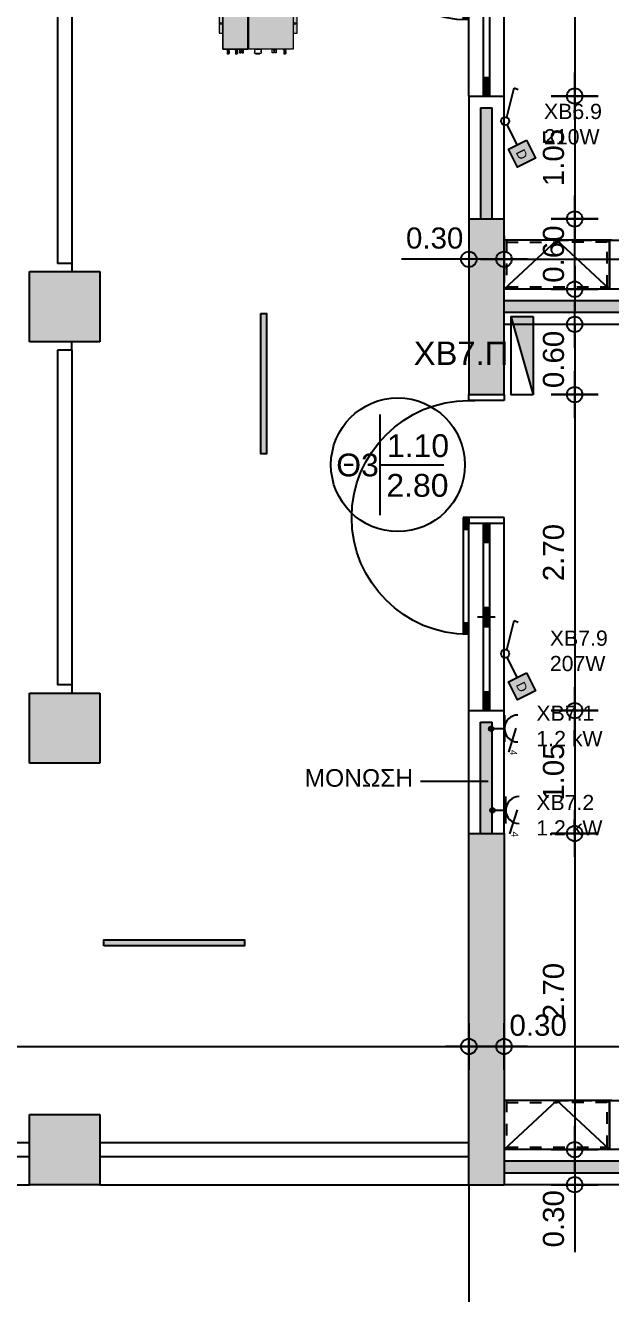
# Model space of a CAD drawing. Header units: metres. Extents: x -11 to 85, y -301 to 135.
# Drawn here: x 36.34 to 41.33, y -58.82 to -47.99 of the extents above; entities that cross this region are included whole.
import ezdxf

# ---------------------------------------------------------------- set-up
doc = ezdxf.new("R2010")
doc.units = ezdxf.units.M
doc.header["$LTSCALE"] = 0.036
doc.header["$PDMODE"] = 2
doc.linetypes.add('HIDDEN', pattern=[0.375, 0.25, -0.125])
for name, color, linetype in [('arxitek borofos', 252, 'Continuous'), ('DIMBLK', 252, 'Continuous'), ('electext', 20, 'Continuous'), ('hatch color', 252, 'Continuous'), ('HLEK-SYMBOL', 3, 'Continuous'), ('HLEK_FL001_SYMBOLS', 230, 'Continuous'), ('Parathira', 252, 'Continuous')]:
    doc.layers.add(name, color=color, linetype=linetype)
doc.layers.add('axel', color=170, linetype='Continuous', lineweight=0)
doc.styles.add('COMU-N', font='arial.ttf')
doc.styles.get("Standard").update_dxf_attribs({"font": 'arial.ttf'})
doc.styles.add('W4MS2', font='W4MS2.shx')
doc.dimstyles.new('CADWDOT', dxfattribs={"dimscale": 0.1, "dimtxt": 1.8, "dimasz": 0.08, "dimexe": 2, "dimexo": 0, "dimgap": 0.09, "dimtad": 0, "dimrnd": 0.001, "dimzin": 0, "dimdsep": 46, "dimtxsty": 'Standard', "dimblk1": 'ARTDIM', "dimblk2": 'ARTDIM', "dimsah": 1, "dimcen": 0.09, "dimdle": 0.05, "dimse1": 1, "dimse2": 1, "dimadec": 0, "dimazin": 0, "dimtfac": 1, "dimtmove": 0, "dimatfit": 3, "dimldrblk": 'ARTDIM', "dimfxl": 2, "dimtvp": 0.9999, "dimtolj": 1, "dimtzin": 0, "dimarcsym": 0})

# ---------------------------------------------------------------- blocks, each defined once
blk = doc.blocks.new('A$C049E38FE')
at = {"layer": 'Parathira'}
for p, q in [((0, 0), (0, -0.05)), ((0.3, -0.05), (0.3, 0)), ((0, -0.05), (0.3, -0.05)), ((0.3, -0.05), (0.25, -0.05)), ((0, -1.05), (0.3, -1.05)), ((0, -1.1), (0, -1.05)), ((0.3, -2.7), (0.3, -1.05)), ((0.3, -1.05), (0.35, -1.05)), ((0.3, -1.05), (0.3, -1.1)), ((0.33, -1.06), (0.3, -1.06)), ((0.31, -1.05), (0.31, -1.15)), ((0.32, -1.05), (0.32, -1.15)), ((0.33, -1.05), (0.33, -1.15)), ((0.34, -1.05), (0.34, -1.15)), ((0.35, -1.05), (0.35, -2.049)), ((0, -2.7), (0, -1.1)), ((0.3, -1.1), (0, -1.1)), ((0.3, -1.1), (0, -1.1)), ((0.3, -1.1), (0, -1.1)), ((0.125, -1.1), (0.125, -2.7)), ((0.175, -1.1), (0.125, -1.1)), ((0.135, -1.26), (0.135, -1.1)), ((0.145, -1.26), (0.145, -1.1)), ((0.155, -1.26), (0.155, -1.1)), ((0.165, -1.26), (0.165, -1.1)), ((0.175, -2.7), (0.175, -1.1)), ((0.35, -1.15), (0.3, -1.15)), ((0.175, -1.26), (0.125, -1.26)), ((0.175, -1.82), (0.125, -1.82)), ((0.135, -1.98), (0.135, -1.82)), ((0.145, -1.98), (0.145, -1.82)), ((0.155, -1.98), (0.155, -1.82)), ((0.165, -1.98), (0.165, -1.82)), ((0.225, -1.9), (0.075, -1.9)), ((0.35, -1.95), (0.3, -1.95)), ((0.31, -1.95), (0.31, -2.05)), ((0.32, -1.95), (0.32, -2.05)), ((0.33, -1.95), (0.33, -2.05)), ((0.34, -1.95), (0.34, -2.049)), ((0.175, -1.98), (0.125, -1.98)), ((0.175, -2.54), (0.125, -2.54)), ((0.135, -2.7), (0.135, -2.54)), ((0.145, -2.7), (0.145, -2.54)), ((0.155, -2.7), (0.155, -2.54)), ((0.165, -2.7), (0.165, -2.54))]:
    blk.add_line(p, q, dxfattribs=at)
blk.add_arc((0.3, -1.05), 1, 270, 90, dxfattribs=at)
blk = doc.blocks.new('ARTDIM')
at = {"layer": 'DIMBLK'}
for p, q in [((0, -24.9975), (0, 24.9975)), ((-24.9975, 0), (24.9975, 0))]:
    blk.add_line(p, q, dxfattribs=at)
blk.add_circle((0, 0), 8.25, dxfattribs=at)
blk = doc.blocks.new('*D888')
at = {"layer": 'arxitek borofos', "color": 0, "lineweight": -2}
blk.add_line((22.432, -56.712), (40.116, -56.712), dxfattribs=at)
at = {"layer": 'Defpoints', "color": 0, "transparency": 16777216}
for p in [(22.424, -56.712), (40.124, -56.712), (40.124, -56.712)]:
    blk.add_point(p, dxfattribs=at)
at = {"layer": 'arxitek borofos', "color": 0, "lineweight": -2, "xscale": 0.008, "yscale": 0.008, "zscale": 0.008, "rotation": 180}
blk.add_blockref('ARTDIM', (22.424, -56.712), dxfattribs=at)
at = {"layer": 'arxitek borofos', "color": 0, "lineweight": -2, "xscale": 0.008, "yscale": 0.008, "zscale": 0.008}
blk.add_blockref('ARTDIM', (40.124, -56.712), dxfattribs=at)
at = {"layer": 'arxitek borofos', "color": 0, "insert": (31.274, -56.532), "char_height": 0.18, "attachment_point": 5}
blk.add_mtext('\\A1;17.70', dxfattribs=at)
blk = doc.blocks.new('*D889')
at = {"layer": 'arxitek borofos', "color": 0, "lineweight": -2}
for p, q in [((40.132, -56.712), (40.416, -56.712)), ((40.424, -56.712), (40.998, -56.712))]:
    blk.add_line(p, q, dxfattribs=at)
at = {"layer": 'Defpoints', "color": 0, "transparency": 16777216}
for p in [(40.124, -54.893), (40.424, -54.893), (40.424, -56.712)]:
    blk.add_point(p, dxfattribs=at)
at = {"layer": 'arxitek borofos', "color": 0, "lineweight": -2, "xscale": 0.008, "yscale": 0.008, "zscale": 0.008, "rotation": 180}
blk.add_blockref('ARTDIM', (40.124, -56.712), dxfattribs=at)
at = {"layer": 'arxitek borofos', "color": 0, "lineweight": -2, "xscale": 0.008, "yscale": 0.008, "zscale": 0.008}
blk.add_blockref('ARTDIM', (40.424, -56.712), dxfattribs=at)
at = {"layer": 'arxitek borofos', "color": 0, "insert": (40.715, -56.532), "char_height": 0.18, "attachment_point": 5}
blk.add_mtext('\\A1;0.30', dxfattribs=at)
blk = doc.blocks.new('*D890')
at = {"layer": 'arxitek borofos', "color": 0, "lineweight": -2}
blk.add_line((40.432, -56.712), (47.466, -56.712), dxfattribs=at)
at = {"layer": 'Defpoints', "color": 0, "transparency": 16777216}
for p in [(47.474, -56.712), (40.424, -57.593), (47.474, -57.593)]:
    blk.add_point(p, dxfattribs=at)
at = {"layer": 'arxitek borofos', "color": 0, "lineweight": -2, "xscale": 0.008, "yscale": 0.008, "zscale": 0.008, "rotation": 180}
blk.add_blockref('ARTDIM', (40.424, -56.712), dxfattribs=at)
at = {"layer": 'arxitek borofos', "color": 0, "lineweight": -2, "xscale": 0.008, "yscale": 0.008, "zscale": 0.008}
blk.add_blockref('ARTDIM', (47.474, -56.712), dxfattribs=at)
at = {"layer": 'arxitek borofos', "color": 0, "insert": (43.949, -56.532), "char_height": 0.18, "attachment_point": 5}
blk.add_mtext('\\A1;7.05', dxfattribs=at)
blk = doc.blocks.new('*D912')
at = {"layer": 'arxitek borofos', "color": 0, "lineweight": -2}
for p, q in [((40.124, -49.987), (39.549, -49.987)), ((40.416, -49.987), (40.132, -49.987))]:
    blk.add_line(p, q, dxfattribs=at)
at = {"layer": 'Defpoints', "color": 0, "transparency": 16777216}
for p in [(40.124, -49.643), (40.424, -49.643), (40.124, -49.987)]:
    blk.add_point(p, dxfattribs=at)
at = {"layer": 'arxitek borofos', "color": 0, "lineweight": -2, "xscale": 0.008, "yscale": 0.008, "zscale": 0.008, "rotation": 180}
blk.add_blockref('ARTDIM', (40.124, -49.987), dxfattribs=at)
at = {"layer": 'arxitek borofos', "color": 0, "lineweight": -2, "xscale": 0.008, "yscale": 0.008, "zscale": 0.008}
blk.add_blockref('ARTDIM', (40.424, -49.987), dxfattribs=at)
at = {"layer": 'arxitek borofos', "color": 0, "insert": (39.832, -49.807), "char_height": 0.18, "attachment_point": 5}
blk.add_mtext('\\A1;0.30', dxfattribs=at)
blk = doc.blocks.new('*D913')
at = {"layer": 'arxitek borofos', "color": 0, "lineweight": -2}
blk.add_line((40.432, -49.987), (47.466, -49.987), dxfattribs=at)
at = {"layer": 'Defpoints', "color": 0, "transparency": 16777216}
for p in [(40.424, -49.643), (47.474, -49.643), (47.474, -49.987)]:
    blk.add_point(p, dxfattribs=at)
at = {"layer": 'arxitek borofos', "color": 0, "lineweight": -2, "xscale": 0.008, "yscale": 0.008, "zscale": 0.008, "rotation": 180}
blk.add_blockref('ARTDIM', (40.424, -49.987), dxfattribs=at)
at = {"layer": 'arxitek borofos', "color": 0, "lineweight": -2, "xscale": 0.008, "yscale": 0.008, "zscale": 0.008}
blk.add_blockref('ARTDIM', (47.474, -49.987), dxfattribs=at)
at = {"layer": 'arxitek borofos', "color": 0, "insert": (43.949, -49.807), "char_height": 0.18, "attachment_point": 5}
blk.add_mtext('\\A1;7.05', dxfattribs=at)
blk = doc.blocks.new('*D946')
at = {"layer": 'arxitek borofos', "color": 0, "lineweight": -2}
blk.add_line((41.027, -45.901), (41.027, -48.585), dxfattribs=at)
at = {"layer": 'Defpoints', "color": 0, "transparency": 16777216}
for p in [(39.331, -45.893), (39.331, -48.593), (41.027, -48.593)]:
    blk.add_point(p, dxfattribs=at)
at = {"layer": 'arxitek borofos', "color": 0, "lineweight": -2, "xscale": 0.008, "yscale": 0.008, "zscale": 0.008}
for p, rotation in [((41.027, -45.893), 90), ((41.027, -48.593), 270)]:
    blk.add_blockref('ARTDIM', p, dxfattribs=dict(at, rotation=rotation))
at = {"layer": 'arxitek borofos', "color": 0, "insert": (40.847, -47.243), "char_height": 0.18, "attachment_point": 5, "rotation": 90}
blk.add_mtext('\\A1;2.70', dxfattribs=at)
blk = doc.blocks.new('*D947')
at = {"layer": 'arxitek borofos', "color": 0, "lineweight": -2}
blk.add_line((41.027, -48.601), (41.027, -49.635), dxfattribs=at)
at = {"layer": 'Defpoints', "color": 0, "transparency": 16777216}
for p in [(39.331, -48.593), (39.331, -49.643), (41.027, -49.643)]:
    blk.add_point(p, dxfattribs=at)
at = {"layer": 'arxitek borofos', "color": 0, "lineweight": -2, "xscale": 0.008, "yscale": 0.008, "zscale": 0.008}
for p, rotation in [((41.027, -48.593), 90), ((41.027, -49.643), 270)]:
    blk.add_blockref('ARTDIM', p, dxfattribs=dict(at, rotation=rotation))
at = {"layer": 'arxitek borofos', "color": 0, "insert": (40.847, -49.118), "char_height": 0.18, "attachment_point": 5, "rotation": 90}
blk.add_mtext('\\A1;1.05', dxfattribs=at)
blk = doc.blocks.new('*D948')
at = {"layer": 'arxitek borofos', "color": 0, "lineweight": -2}
blk.add_line((41.027, -51.151), (41.027, -53.835), dxfattribs=at)
at = {"layer": 'Defpoints', "color": 0, "transparency": 16777216}
for p in [(39.331, -51.143), (39.331, -53.843), (41.027, -53.843)]:
    blk.add_point(p, dxfattribs=at)
at = {"layer": 'arxitek borofos', "color": 0, "lineweight": -2, "xscale": 0.008, "yscale": 0.008, "zscale": 0.008}
for p, rotation in [((41.027, -51.143), 90), ((41.027, -53.843), 270)]:
    blk.add_blockref('ARTDIM', p, dxfattribs=dict(at, rotation=rotation))
at = {"layer": 'arxitek borofos', "color": 0, "insert": (40.847, -52.493), "char_height": 0.18, "attachment_point": 5, "rotation": 90}
blk.add_mtext('\\A1;2.70', dxfattribs=at)
blk = doc.blocks.new('*D949')
at = {"layer": 'arxitek borofos', "color": 0, "lineweight": -2}
blk.add_line((41.027, -53.851), (41.027, -54.885), dxfattribs=at)
at = {"layer": 'Defpoints', "color": 0, "transparency": 16777216}
for p in [(39.331, -53.843), (39.331, -54.893), (41.027, -54.893)]:
    blk.add_point(p, dxfattribs=at)
at = {"layer": 'arxitek borofos', "color": 0, "lineweight": -2, "xscale": 0.008, "yscale": 0.008, "zscale": 0.008}
for p, rotation in [((41.027, -53.843), 90), ((41.027, -54.893), 270)]:
    blk.add_blockref('ARTDIM', p, dxfattribs=dict(at, rotation=rotation))
at = {"layer": 'arxitek borofos', "color": 0, "insert": (40.847, -54.368), "char_height": 0.18, "attachment_point": 5, "rotation": 90}
blk.add_mtext('\\A1;1.05', dxfattribs=at)
blk = doc.blocks.new('*D950')
at = {"layer": 'arxitek borofos', "color": 0, "lineweight": -2}
blk.add_line((41.027, -54.901), (41.027, -57.585), dxfattribs=at)
at = {"layer": 'Defpoints', "color": 0, "transparency": 16777216}
for p in [(39.331, -54.893), (39.331, -57.593), (41.027, -57.593)]:
    blk.add_point(p, dxfattribs=at)
at = {"layer": 'arxitek borofos', "color": 0, "lineweight": -2, "xscale": 0.008, "yscale": 0.008, "zscale": 0.008}
for p, rotation in [((41.027, -54.893), 90), ((41.027, -57.593), 270)]:
    blk.add_blockref('ARTDIM', p, dxfattribs=dict(at, rotation=rotation))
at = {"layer": 'arxitek borofos', "color": 0, "insert": (40.847, -56.243), "char_height": 0.18, "attachment_point": 5, "rotation": 90}
blk.add_mtext('\\A1;2.70', dxfattribs=at)
blk = doc.blocks.new('*D951')
at = {"layer": 'arxitek borofos', "color": 0, "lineweight": -2}
for p, q in [((41.027, -57.601), (41.027, -57.885)), ((41.027, -57.893), (41.027, -58.468))]:
    blk.add_line(p, q, dxfattribs=at)
at = {"layer": 'Defpoints', "color": 0, "transparency": 16777216}
for p in [(39.331, -57.593), (39.331, -57.893), (41.027, -57.893)]:
    blk.add_point(p, dxfattribs=at)
at = {"layer": 'arxitek borofos', "color": 0, "lineweight": -2, "xscale": 0.008, "yscale": 0.008, "zscale": 0.008}
for p, rotation in [((41.027, -57.593), 90), ((41.027, -57.893), 270)]:
    blk.add_blockref('ARTDIM', p, dxfattribs=dict(at, rotation=rotation))
at = {"layer": 'arxitek borofos', "color": 0, "insert": (40.847, -58.184), "char_height": 0.18, "attachment_point": 5, "rotation": 90}
blk.add_mtext('\\A1;0.30', dxfattribs=at)
blk = doc.blocks.new('*D963')
at = {"layer": 'arxitek borofos', "color": 0, "lineweight": -2}
blk.add_line((40.132, -61.249), (47.766, -61.249), dxfattribs=at)
at = {"layer": 'Defpoints', "color": 0, "transparency": 16777216}
for p in [(40.124, -57.893), (47.774, -57.893), (47.774, -61.249)]:
    blk.add_point(p, dxfattribs=at)
at = {"layer": 'arxitek borofos', "color": 0, "lineweight": -2, "xscale": 0.008, "yscale": 0.008, "zscale": 0.008, "rotation": 180}
blk.add_blockref('ARTDIM', (40.124, -61.249), dxfattribs=at)
at = {"layer": 'arxitek borofos', "color": 0, "lineweight": -2, "xscale": 0.008, "yscale": 0.008, "zscale": 0.008}
blk.add_blockref('ARTDIM', (47.774, -61.249), dxfattribs=at)
at = {"layer": 'arxitek borofos', "color": 0, "insert": (43.949, -61.069), "char_height": 0.18, "attachment_point": 5}
blk.add_mtext('\\A1;7.65', dxfattribs=at)
blk = doc.blocks.new('*D966')
at = {"layer": 'arxitek borofos', "color": 0, "lineweight": -2}
blk.add_line((41.027, -50.235), (41.027, -49.651), dxfattribs=at)
at = {"layer": 'Defpoints', "color": 0, "transparency": 16777216}
for p in [(40.424, -49.643), (41.027, -49.643), (40.424, -50.243)]:
    blk.add_point(p, dxfattribs=at)
at = {"layer": 'arxitek borofos', "color": 0, "lineweight": -2, "xscale": 0.008, "yscale": 0.008, "zscale": 0.008}
for p, rotation in [((41.027, -49.643), 90), ((41.027, -50.243), 270)]:
    blk.add_blockref('ARTDIM', p, dxfattribs=dict(at, rotation=rotation))
at = {"layer": 'arxitek borofos', "color": 0, "insert": (40.847, -49.943), "char_height": 0.18, "attachment_point": 5, "rotation": 90}
blk.add_mtext('\\A1;0.60', dxfattribs=at)
blk = doc.blocks.new('*D967')
at = {"layer": 'arxitek borofos', "color": 0, "lineweight": -2}
blk.add_line((41.027, -50.551), (41.027, -51.135), dxfattribs=at)
at = {"layer": 'Defpoints', "color": 0, "transparency": 16777216}
for p in [(40.424, -50.543), (40.424, -51.143), (41.027, -51.143)]:
    blk.add_point(p, dxfattribs=at)
at = {"layer": 'arxitek borofos', "color": 0, "lineweight": -2, "xscale": 0.008, "yscale": 0.008, "zscale": 0.008}
for p, rotation in [((41.027, -50.543), 90), ((41.027, -51.143), 270)]:
    blk.add_blockref('ARTDIM', p, dxfattribs=dict(at, rotation=rotation))
at = {"layer": 'arxitek borofos', "color": 0, "insert": (40.847, -50.843), "char_height": 0.18, "attachment_point": 5, "rotation": 90}
blk.add_mtext('\\A1;0.60', dxfattribs=at)
blk = doc.blocks.new('gJ6_a28')
at = {"layer": 'HLEK-SYMBOL', "color": 0, "linetype": 'Continuous'}
for p, q in [((-0.67, 0), (-0.67, 0.19)), ((-0.67, 0.19), (0, 0.19)), ((-0.67, 0), (0, 0.19)), ((0, 0.19), (0, 0)), ((-0.67, 0), (0, 0))]:
    blk.add_line(p, q, dxfattribs=at)
at = {"layer": 'HLEK-SYMBOL', "color": 0}
blk.add_solid([(-0.67, 0.19), (0, 0.19), (-0.67, 0)], dxfattribs=at)
at = {"layer": 'HLEK-SYMBOL', "color": 0, "style": 'W4MS2', "flags": 8}
blk.add_attdef('NODE_NUMBER', (0.018, 0.091), '', height=0.1, dxfattribs=at)
blk.add_attdef('NODE_NUMBER', (0.018, 0.091), '', height=0.1, dxfattribs=at)
blk = doc.blocks.new('gJ6_a14')
at = {"linetype": 'Continuous'}
for p, q in [((-0.1176, 0.1119), (0.113, 0.1119)), ((0, 0.1119), (0, 0))]:
    blk.add_line(p, q, dxfattribs=at)
blk.add_arc((-0.0023, 0.2279), 0.1153, 180, 358.95657, dxfattribs=at)
blk = doc.blocks.new('*X1779')
at = {"color": 0}
for p, q in [((15.598, 2.587), (15.737, 2.727)), ((15.598, 2.622), (15.702, 2.727)), ((15.601, 2.607), (15.609, 2.616)), ((15.604, 2.646), (15.605, 2.647)), ((15.605, 2.559), (15.765, 2.719)), ((15.605, 2.577), (15.614, 2.585)), ((15.609, 2.652), (15.618, 2.66)), ((15.611, 2.547), (15.618, 2.554)), ((15.614, 2.621), (15.623, 2.63)), ((15.617, 2.536), (15.789, 2.707)), ((15.618, 2.59), (15.627, 2.599)), ((15.623, 2.665), (15.631, 2.674)), ((15.623, 2.559), (15.631, 2.568)), ((15.627, 2.634), (15.636, 2.643)), ((15.627, 2.528), (15.636, 2.537)), ((15.631, 2.603), (15.64, 2.612)), ((15.633, 2.516), (15.808, 2.691)), ((15.636, 2.678), (15.645, 2.687)), ((15.636, 2.572), (15.645, 2.581)), ((15.64, 2.647), (15.649, 2.656)), ((15.64, 2.541), (15.649, 2.55)), ((15.645, 2.616), (15.654, 2.625)), ((15.645, 2.51), (15.654, 2.519)), ((15.649, 2.691), (15.658, 2.7)), ((15.649, 2.585), (15.658, 2.594)), ((15.653, 2.501), (15.824, 2.672)), ((15.654, 2.66), (15.662, 2.669)), ((15.654, 2.554), (15.662, 2.563)), ((15.658, 2.63), (15.667, 2.638)), ((15.658, 2.523), (15.667, 2.532)), ((15.662, 2.705), (15.671, 2.714)), ((15.662, 2.599), (15.671, 2.607)), ((15.664, 2.494), (15.671, 2.501)), ((15.667, 2.674), (15.676, 2.683)), ((15.667, 2.568), (15.676, 2.577)), ((15.671, 2.643), (15.68, 2.652)), ((15.671, 2.537), (15.68, 2.546)), ((15.676, 2.718), (15.678, 2.721)), ((15.676, 2.489), (15.836, 2.648)), ((15.676, 2.612), (15.685, 2.621)), ((15.676, 2.506), (15.685, 2.515)), ((15.68, 2.687), (15.689, 2.696)), ((15.68, 2.581), (15.689, 2.59)), ((15.685, 2.656), (15.693, 2.665)), ((15.685, 2.55), (15.693, 2.559)), ((15.689, 2.625), (15.698, 2.634)), ((15.689, 2.519), (15.698, 2.528)), ((15.693, 2.7), (15.702, 2.709)), ((15.693, 2.594), (15.702, 2.603)), ((15.693, 2.488), (15.702, 2.497)), ((15.698, 2.669), (15.707, 2.678)), ((15.698, 2.563), (15.707, 2.572)), ((15.702, 2.638), (15.711, 2.647)), ((15.702, 2.532), (15.711, 2.541)), ((15.705, 2.482), (15.843, 2.62)), ((15.707, 2.714), (15.715, 2.722)), ((15.707, 2.607), (15.715, 2.616)), ((15.707, 2.501), (15.715, 2.51)), ((15.711, 2.683), (15.72, 2.691)), ((15.711, 2.577), (15.72, 2.585)), ((15.715, 2.652), (15.724, 2.66)), ((15.715, 2.546), (15.724, 2.554)), ((15.72, 2.727), (15.721, 2.728)), ((15.72, 2.621), (15.729, 2.63)), ((15.72, 2.515), (15.729, 2.523)), ((15.724, 2.696), (15.733, 2.705)), ((15.724, 2.59), (15.733, 2.599)), ((15.724, 2.484), (15.733, 2.493)), ((15.729, 2.665), (15.738, 2.674)), ((15.729, 2.559), (15.738, 2.568)), ((15.733, 2.634), (15.742, 2.643)), ((15.733, 2.528), (15.742, 2.537)), ((15.738, 2.709), (15.746, 2.718)), ((15.738, 2.603), (15.746, 2.612)), ((15.738, 2.497), (15.746, 2.506)), ((15.741, 2.482), (15.842, 2.584)), ((15.742, 2.678), (15.751, 2.687)), ((15.742, 2.572), (15.751, 2.581)), ((15.746, 2.647), (15.755, 2.656)), ((15.746, 2.541), (15.755, 2.55)), ((15.751, 2.722), (15.752, 2.724)), ((15.751, 2.616), (15.76, 2.625)), ((15.751, 2.51), (15.76, 2.519)), ((15.755, 2.691), (15.764, 2.7)), ((15.755, 2.585), (15.764, 2.594)), ((15.76, 2.66), (15.768, 2.669)), ((15.76, 2.554), (15.768, 2.563)), ((15.764, 2.63), (15.773, 2.638)), ((15.764, 2.523), (15.773, 2.532)), ((15.768, 2.705), (15.777, 2.714)), ((15.768, 2.599), (15.777, 2.607)), ((15.768, 2.493), (15.777, 2.501)), ((15.773, 2.674), (15.782, 2.683)), ((15.773, 2.568), (15.782, 2.577)), ((15.777, 2.643), (15.786, 2.652)), ((15.777, 2.537), (15.786, 2.546)), ((15.782, 2.612), (15.791, 2.621)), ((15.782, 2.506), (15.791, 2.515)), ((15.786, 2.687), (15.795, 2.696)), ((15.786, 2.581), (15.795, 2.59)), ((15.791, 2.656), (15.799, 2.665)), ((15.791, 2.55), (15.799, 2.559)), ((15.795, 2.625), (15.804, 2.634)), ((15.795, 2.519), (15.804, 2.528)), ((15.799, 2.594), (15.808, 2.603)), ((15.804, 2.669), (15.813, 2.678)), ((15.804, 2.563), (15.813, 2.572)), ((15.808, 2.638), (15.817, 2.647)), ((15.808, 2.532), (15.817, 2.541)), ((15.813, 2.607), (15.822, 2.616)), ((15.817, 2.577), (15.826, 2.585)), ((15.822, 2.652), (15.83, 2.66)), ((15.822, 2.546), (15.83, 2.554)), ((15.826, 2.621), (15.835, 2.63)), ((15.83, 2.59), (15.839, 2.599)), ((15.835, 2.559), (15.835, 2.56)), ((15.839, 2.634), (15.84, 2.635)), ((15.844, 2.603), (15.844, 2.603))]:
    blk.add_line(p, q, dxfattribs=at)
blk = doc.blocks.new('GJ6_A78')
at = {"layer": 'HLEK-SYMBOL', "color": 0, "linetype": 'Continuous'}
blk.add_circle((0, 0), 0.0989, dxfattribs=at)
at = {"layer": 'HLEK-SYMBOL', "color": 0, "xscale": 0.8, "yscale": 0.8, "zscale": 0.8}
blk.add_blockref('*X1779', (-12.576, -2.084), dxfattribs=at)
blk = doc.blocks.new('priza')
at = {"layer": 'HLEK_FL001_SYMBOLS', "rotation": 180}
blk.add_blockref('gJ6_a14', (87.4, -100.495), dxfattribs=at)
at = {"layer": 'HLEK_FL001_SYMBOLS', "xscale": 0.1951472641207488, "yscale": 0.1951472641207488, "zscale": 0.1951472641207488}
blk.add_blockref('GJ6_A78', (87.4, -100.495), dxfattribs=at)
blk = doc.blocks.new('priza tetrapli')
at = {"layer": 'HLEK_FL001_SYMBOLS', "ltscale": 5}
blk.add_line((444.126, -18.901), (444.331, -18.966), dxfattribs=at)
at = {"layer": 'HLEK_FL001_SYMBOLS', "rotation": 180}
blk.add_blockref('priza', (531.53, -119.607), dxfattribs=at)
at = {"layer": 'HLEK_FL001_SYMBOLS', "ltscale": 5}
blk.add_text('4', height=0.06, dxfattribs=at).set_placement((444.31, -18.952))
blk = doc.blocks.new('gJ6_a1')
at = {"linetype": 'Continuous'}
for p, q in [((-0.219, 0.23), (-0.191, 0.254)), ((-0.024, 0.061), (-0.219, 0.23))]:
    blk.add_line(p, q, dxfattribs=at)
blk.add_circle((0, 0.034), 0.0349, dxfattribs=at)
blk = doc.blocks.new('dimmer')
at = {"layer": 'HLEK_FL001_SYMBOLS'}
blk.add_hatch(color=11, dxfattribs=at).paths.add_polyline_path([(2263.758, 1291.699), (2263.543, 1291.699), (2263.543, 1291.484), (2263.758, 1291.484)])
blk.add_lwpolyline([(2263.543, 1291.699), (2263.758, 1291.699), (2263.758, 1291.484), (2263.543, 1291.484)], close=True, dxfattribs=at)
blk.add_text('D', height=0.1, dxfattribs=at).set_placement((2263.606, 1291.536))
blk = doc.blocks.new('dimmer1')
at = {"layer": 'HLEK_FL001_SYMBOLS'}
blk.add_line((2318.161, 1255.993), (2317.968, 1255.993), dxfattribs=at)
at = {"layer": 'HLEK_FL001_SYMBOLS', "xscale": 0.8000000000000114, "yscale": 0.8000000000000114, "zscale": 0.8000000000000114}
blk.add_blockref('dimmer', (507.327, 222.723), dxfattribs=at)
blk = doc.blocks.new('lampes fthorismou 120')
at = {"layer": 'hatch color'}
blk.add_hatch(color=181, dxfattribs=at).paths.add_polyline_path([(84.181, -99.264), (84.181, -99.214), (85.381, -99.214), (85.381, -99.264)])
at = {"layer": 'HLEK_FL001_SYMBOLS'}
blk.add_lwpolyline([(84.181, -99.264), (84.181, -99.214), (85.381, -99.214), (85.381, -99.264)], close=True, dxfattribs=at)
blk = doc.blocks.new('A$C5A126718')
at = {"layer": 'axel'}
for p, q in [((-0.032, 0.034), (-0.032, 0.032)), ((-0.03, 0.034), (-0.032, 0.034)), ((-0.032, 0.032), (-0.032, 0.024)), ((-0.032, 0.032), (-0.03, 0.032)), ((-0.032, 0.024), (-0.03, 0.024)), ((-0.032, 0.024), (-0.032, 0.021)), ((-0.03, 0.021), (-0.032, 0.021)), ((-0.03, 0.013), (-0.032, 0.013)), ((-0.032, 0.013), (-0.032, 0.011)), ((-0.032, 0.011), (-0.03, 0.011)), ((-0.032, 0.011), (-0.032, 0.002)), ((-0.032, 0.002), (-0.03, 0.002)), ((-0.032, 0.002), (-0.032, 0)), ((-0.03, 0), (-0.032, 0)), ((-0.001, 0.034), (-0.03, 0.034)), ((-0.03, 0.034), (-0.03, 0.032)), ((-0.03, 0.032), (-0.03, 0.024)), ((-0.03, 0.024), (-0.03, 0.021)), ((-0.03, 0.021), (-0.013, 0.021)), ((-0.03, 0.013), (-0.03, 0.011)), ((-0.013, 0.013), (-0.03, 0.013)), ((-0.03, 0.011), (-0.03, 0.002)), ((-0.03, 0.002), (-0.03, 0)), ((-0.03, 0), (-0.001, 0)), ((-0.001, 0.034), (0, 0.034)), ((-0.001, 0.034), (-0.001, 0.033)), ((-0.001, 0.033), (-0.001, 0.03)), ((-0.001, 0.03), (-0.001, 0.027)), ((-0.001, 0.027), (0, 0.027)), ((-0.001, 0.027), (-0.001, 0.027)), ((-0.001, 0.007), (-0.001, 0.027)), ((-0.001, 0.007), (0, 0.007)), ((-0.001, 0.007), (-0.001, 0.004)), ((-0.001, 0.007), (-0.001, 0.007)), ((-0.001, 0.004), (-0.001, 0.001)), ((-0.001, 0.001), (-0.001, 0)), ((-0.001, 0), (0, 0)), ((0, 0.027), (0, 0.034)), ((0, 0.027), (0, 0.034)), ((0, 0.021), (0, 0.027)), ((0, 0.021), (0, 0.027)), ((0, 0.021), (0, 0.021)), ((0, 0.019), (0, 0.021)), ((0, 0.021), (0, 0.021)), ((0, 0.019), (0, 0.021)), ((0, 0.016), (0, 0.019)), ((0, 0.016), (0, 0.019)), ((0, 0.014), (0, 0.016)), ((0, 0.014), (0, 0.016)), ((0, 0.013), (0, 0.014)), ((0, 0.013), (0, 0.014)), ((0, 0.007), (0, 0.013)), ((0, 0.007), (0, 0.013)), ((0, 0), (0, 0.007)), ((0, 0), (0, 0.007))]:
    blk.add_line(p, q, dxfattribs=at)
blk.add_arc((-0.013, 0.017), 0.00429, 270, 90, dxfattribs=at)
blk = doc.blocks.new('A$C3A54651E')
at = {"layer": 'axel'}
for p, q in [((0.009, 0.023), (0, 0.023)), ((0, 0.023), (0, 0)), ((0.009, 0), (0, 0)), ((0.009, 0), (0.009, 0.023)), ((0.009, 0.017), (0.016, 0.017)), ((0.009, 0.006), (0.016, 0.006)), ((0.016, 0.004), (0.016, 0.019)), ((0.016, 0.019), (0.017, 0.019)), ((0.016, 0.004), (0.017, 0.003)), ((0.017, 0.003), (0.017, 0.019)), ((0.017, 0.019), (0.018, 0.019)), ((0.017, 0.003), (0.018, 0.003)), ((0.018, 0.02), (0.018, 0.02)), ((0.018, 0.02), (0.018, 0.02)), ((0.018, 0.02), (0.018, 0.019)), ((0.018, 0.019), (0.018, 0.015)), ((0.018, 0.015), (0.018, 0.007)), ((0.018, 0.007), (0.018, 0.003)), ((0.018, 0.003), (0.018, 0.003)), ((0.018, 0.003), (0.018, 0.003)), ((0.019, 0.02), (0.025, 0.02)), ((0.019, 0.02), (0.025, 0.02)), ((0.019, 0.011), (0.025, 0.011)), ((0.019, 0.003), (0.025, 0.003)), ((0.026, 0.018), (0.026, 0.02)), ((0.026, 0.02), (0.026, 0.02)), ((0.026, 0.02), (0.026, 0.02)), ((0.026, 0.015), (0.026, 0.018)), ((0.026, 0.018), (0.028, 0.018)), ((0.026, 0.007), (0.026, 0.015)), ((0.026, 0.005), (0.026, 0.007)), ((0.026, 0.003), (0.026, 0.005)), ((0.026, 0.005), (0.028, 0.005)), ((0.026, 0.003), (0.026, 0.003)), ((0.028, 0.019), (0.037, 0.019)), ((0.028, 0.018), (0.028, 0.019)), ((0.028, 0.005), (0.028, 0.018)), ((0.028, 0.003), (0.028, 0.005)), ((0.028, 0.003), (0.037, 0.003)), ((0.037, 0.003), (0.037, 0.019)), ((0.037, 0.019), (0.037, 0.019)), ((0.037, 0.018), (0.037, 0.019)), ((0.037, 0.005), (0.037, 0.018)), ((0.037, 0.018), (0.04, 0.018)), ((0.037, 0.004), (0.037, 0.005)), ((0.037, 0.005), (0.04, 0.005)), ((0.037, 0.004), (0.037, 0.003)), ((0.04, 0.005), (0.04, 0.018)), ((0.042, 0.016), (0.04, 0.018)), ((0.042, 0.007), (0.04, 0.005)), ((0.042, 0.007), (0.042, 0.016))]:
    blk.add_line(p, q, dxfattribs=at)
for points in [[(0.019, 0.02, 0.015295), (0.019, 0.019, 0.017604), (0.019, 0.018), (0.018, 0.017, 0.02245), (0.018, 0.016), (0.018, 0.015)], [(0.018, 0.02, 0.159929), (0.018, 0.02, 0.090191), (0.018, 0.02, 0.0462), (0.018, 0.02, 0.02623), (0.019, 0.02), (0.019, 0.02, 0.013719), (0.019, 0.02, 0.009481), (0.019, 0.02, 0.006867), (0.019, 0.02, 0.005151), (0.019, 0.02)], [(0.019, 0.02, 0.004311), (0.019, 0.02, 0.005535), (0.019, 0.02, 0.007292), (0.019, 0.02, 0.009929), (0.019, 0.02), (0.019, 0.02, 0.019665), (0.018, 0.02, 0.032685), (0.018, 0.02, 0.060642), (0.018, 0.02), (0.018, 0.02)], [(0.018, 0.015, 0.023182), (0.018, 0.014, 0.022013), (0.019, 0.013), (0.019, 0.013, 0.017076), (0.019, 0.011), (0.019, 0.011)], [(0.019, 0.011, 0.016103), (0.019, 0.01, 0.018613), (0.019, 0.009), (0.018, 0.008, 0.023826), (0.018, 0.007), (0.018, 0.007)], [(0.018, 0.007, 0.024647), (0.018, 0.006, 0.023359), (0.019, 0.005), (0.019, 0.004, 0.018023), (0.019, 0.003), (0.019, 0.003)], [(0.019, 0.003, -0.004311), (0.019, 0.003, -0.005535), (0.019, 0.003, -0.007292), (0.019, 0.003, -0.009929), (0.019, 0.003), (0.019, 0.003, -0.019665), (0.018, 0.003, -0.032685), (0.018, 0.003, -0.060642), (0.018, 0.003), (0.018, 0.003)], [(0.025, 0.02, 0.004812), (0.026, 0.02, 0.00636), (0.026, 0.02, 0.008685), (0.026, 0.02, 0.012384), (0.026, 0.02), (0.026, 0.02, 0.023143), (0.026, 0.02, 0.039656), (0.026, 0.02, 0.07579), (0.026, 0.02, 0.144125), (0.026, 0.02)], [(0.026, 0.015, 0.023214), (0.026, 0.016, 0.02204), (0.026, 0.018), (0.026, 0.018, 0.017046), (0.026, 0.019), (0.025, 0.02)], [(0.026, 0.02, 0.102242), (0.026, 0.02, 0.051435), (0.026, 0.02, 0.028507), (0.026, 0.02, 0.01755), (0.026, 0.02), (0.026, 0.02, 0.009159), (0.026, 0.02, 0.006785), (0.026, 0.02, 0.005184), (0.026, 0.02), (0.025, 0.02)], [(0.025, 0.011, 0.01528), (0.026, 0.012, 0.017585), (0.026, 0.013), (0.026, 0.014, 0.022468), (0.026, 0.015), (0.026, 0.015)], [(0.026, 0.007, 0.024685), (0.026, 0.008, 0.023392), (0.026, 0.009), (0.026, 0.009, 0.017988), (0.026, 0.01), (0.025, 0.011)], [(0.025, 0.003, 0.016073), (0.026, 0.004, 0.018575), (0.026, 0.005), (0.026, 0.005, 0.023861), (0.026, 0.006), (0.026, 0.007)], [(0.026, 0.003, -0.102242), (0.026, 0.003, -0.051435), (0.026, 0.003, -0.028507), (0.026, 0.003, -0.01755), (0.026, 0.003), (0.026, 0.003, -0.009159), (0.026, 0.003, -0.006785), (0.026, 0.003, -0.005184), (0.026, 0.003), (0.025, 0.003)]]:
    blk.add_lwpolyline(points, format="xyb", dxfattribs=at)
blk = doc.blocks.new('A$C531E15D6')
at = {"layer": 'axel'}
for p, q in [((0, 0.024), (0, -0.036)), ((0, 0.024), (0.001, 0.024)), ((0.002, 0.024), (0, 0.022)), ((0, 0.006), (0, 0.022)), ((0, 0.013), (0, 0.013)), ((0, 0.011), (0, 0.011)), ((0, 0.007), (0, 0.003)), ((0, 0.007), (0, 0.003)), ((0, -0.006), (0, 0.006)), ((0, 0.006), (0, 0.006)), ((0, -0.006), (0, 0.006)), ((0, 0.003), (0, -0.028)), ((0.001, 0.024), (0.001, 0.024)), ((0.001, 0.024), (0.002, 0.024)), ((0.001, 0.024), (0.001, 0.024)), ((0.002, 0.024), (0.032, 0.024)), ((0.002, 0.024), (0.032, 0.024)), ((0.032, 0.024), (0.034, 0.022)), ((0.034, 0.022), (0.034, 0.013)), ((0.034, 0.022), (0.034, 0.013)), ((0.038, 0.013), (0.034, 0.013)), ((0.034, 0.013), (0.034, -0.025)), ((0.034, 0.013), (0.034, -0.025)), ((0.035, 0.006), (0.034, 0.006)), ((0.035, 0.006), (0.035, -0.006)), ((0.036, 0.01), (0.036, 0.005)), ((0.04, 0.01), (0.036, 0.01)), ((0.036, 0.005), (0.036, 0.004)), ((0.036, 0.005), (0.036, 0.004)), ((0.036, 0.004), (0.036, -0.006)), ((0.036, 0.004), (0.036, -0.006)), ((0.038, 0.013), (0.038, 0.01)), ((0.04, 0.01), (0.04, -0.006)), ((0, -0.018), (0, -0.006)), ((0, -0.018), (0, -0.006)), ((0, -0.034), (0, -0.018)), ((0, -0.018), (0, -0.018)), ((0, -0.023), (0, -0.023)), ((0, -0.025), (0, -0.025)), ((0, -0.028), (0, -0.031)), ((0, -0.028), (0, -0.031)), ((0.002, -0.036), (0, -0.034)), ((0, -0.036), (0.002, -0.036)), ((0.032, -0.036), (0.002, -0.036)), ((0.032, -0.036), (0.002, -0.036)), ((0.034, -0.034), (0.032, -0.036)), ((0.035, -0.017), (0.034, -0.017)), ((0.038, -0.024), (0.034, -0.024)), ((0.034, -0.025), (0.034, -0.034)), ((0.034, -0.025), (0.034, -0.034)), ((0.035, -0.006), (0.035, -0.017)), ((0.036, -0.006), (0.036, -0.016)), ((0.036, -0.006), (0.036, -0.016)), ((0.036, -0.016), (0.036, -0.022)), ((0.036, -0.016), (0.036, -0.016)), ((0.036, -0.016), (0.036, -0.016)), ((0.04, -0.022), (0.036, -0.022)), ((0.038, -0.024), (0.038, -0.022)), ((0.04, -0.006), (0.04, -0.022))]:
    blk.add_line(p, q, dxfattribs=at)
for centre, radius in [((0.017, 0.02), 0.00214), ((0.017, 0.02), 0.00111), ((0.017, -0.032), 0.00214), ((0.017, -0.032), 0.00111)]:
    blk.add_circle(centre, radius, dxfattribs=at)
for centre, radius, start, end in [((0.032, 0.022), 0.00214, 0, 90), ((0.035, 0.005), 0.00107, 0, 89.5416), ((0.032, -0.034), 0.00214, 270, 0), ((0.035, -0.016), 0.00107, 270.4584, 0)]:
    blk.add_arc(centre, radius, start, end, dxfattribs=at)
blk = doc.blocks.new('FCU 10 KANALATO')
at = {"layer": 'axel'}
for color, points in [(150, [(47986.674, 13560.163), (47986.674, 13560.021), (47986.675, 13560.021), (47986.675, 13560.013), (47986.675, 13560.007), (47986.675, 13560.007), (47986.675, 13560.002), (47986.675, 13559.993), (47986.675, 13559.986), (47986.674, 13559.986), (47986.674, 13559.782), (47987.779, 13559.782), (47988.267, 13559.782), (47988.267, 13559.782), (47988.27, 13559.782), (47988.27, 13560.163)]), (151, [(47988.271, 13559.565), (47988.271, 13559.598), (47988.271, 13559.598), (47988.271, 13559.621), (47988.271, 13559.621), (47988.271, 13559.668), (47988.271, 13559.668), (47988.271, 13559.691), (47988.271, 13559.691), (47988.271, 13559.706), (47988.271, 13559.706), (47988.271, 13559.713), (47988.271, 13559.719), (47988.271, 13559.72), (47988.271, 13559.725), (47988.271, 13559.733), (47988.271, 13559.74), (47988.271, 13559.74), (47988.271, 13559.778), (47987.48, 13559.778), (47987.48, 13559.764), (47987.436, 13559.764), (47987.436, 13559.778), (47986.674, 13559.778), (47986.674, 13559.74), (47986.675, 13559.74), (47986.675, 13559.733), (47986.675, 13559.727), (47986.675, 13559.722), (47986.675, 13559.719), (47986.675, 13559.713), (47986.675, 13559.706), (47986.674, 13559.706), (47986.674, 13559.565)])]:
    blk.add_hatch(color=color, dxfattribs=at).paths.add_polyline_path(points)
h = blk.add_hatch(color=211, dxfattribs=at)
h.paths.add_polyline_path([(47988.134, 13560.164), (47988.134, 13560.197), (47986.814, 13560.197), (47986.814, 13560.164)])
h.paths.add_polyline_path([(47987.556, 13560.188, -1), (47987.556, 13560.173, -1)], flags=16)
h.paths.add_polyline_path([(47987.391, 13560.173, -1), (47987.391, 13560.188, -1)], flags=16)
h.paths.add_polyline_path([(47987.721, 13560.188, -1), (47987.721, 13560.173, -1)], flags=16)
h.paths.add_polyline_path([(47987.226, 13560.173, -1), (47987.226, 13560.188, -1)], flags=16)
h.paths.add_polyline_path([(47987.886, 13560.188, -1), (47987.886, 13560.173, -1)], flags=16)
h.paths.add_polyline_path([(47987.061, 13560.173, -1), (47987.061, 13560.188, -1)], flags=16)
h.paths.add_polyline_path([(47988.051, 13560.188, -1), (47988.051, 13560.173, -1)], flags=16)
h.paths.add_polyline_path([(47986.896, 13560.173, -1), (47986.896, 13560.188, -1)], flags=16)
h = blk.add_hatch(color=211, dxfattribs=at)
h.paths.add_polyline_path([(47988.134, 13559.533), (47988.134, 13559.566), (47986.814, 13559.566), (47986.814, 13559.533)])
h.paths.add_polyline_path([(47987.556, 13559.557, -1), (47987.556, 13559.542, -1)], flags=16)
h.paths.add_polyline_path([(47987.391, 13559.542, -1), (47987.391, 13559.557, -1)], flags=16)
h.paths.add_polyline_path([(47987.721, 13559.557, -1), (47987.721, 13559.542, -1)], flags=16)
h.paths.add_polyline_path([(47987.226, 13559.542, -1), (47987.226, 13559.557, -1)], flags=16)
h.paths.add_polyline_path([(47987.886, 13559.557, -1), (47987.886, 13559.542, -1)], flags=16)
h.paths.add_polyline_path([(47987.061, 13559.542, -1), (47987.061, 13559.557, -1)], flags=16)
h.paths.add_polyline_path([(47988.051, 13559.557, -1), (47988.051, 13559.542, -1)], flags=16)
h.paths.add_polyline_path([(47986.896, 13559.542, -1), (47986.896, 13559.557, -1)], flags=16)
for p, q in [((47986.674, 13559.782), (47987.779, 13559.782)), ((47986.674, 13559.78), (47987.782, 13559.78)), ((47986.674, 13559.78), (47987.779, 13559.78)), ((47987.735, 13559.778), (47986.674, 13559.778)), ((47987.436, 13559.778), (47987.436, 13559.78)), ((47987.436, 13559.764), (47987.436, 13559.778)), ((47987.436, 13559.766), (47987.48, 13559.766)), ((47987.48, 13559.764), (47987.436, 13559.764)), ((47987.48, 13559.778), (47987.48, 13559.78)), ((47987.48, 13559.778), (47987.48, 13559.764)), ((47988.271, 13559.778), (47987.733, 13559.778)), ((47987.779, 13559.782), (47988.267, 13559.782)), ((47987.779, 13559.78), (47988.271, 13559.78)), ((47987.779, 13559.78), (47988.271, 13559.78))]:
    blk.add_line(p, q, dxfattribs=at)
for points in [[(47986.674, 13560.163), (47988.27, 13560.163), (47988.27, 13559.782), (47986.674, 13559.782)], [(47986.674, 13560.163), (47988.271, 13560.163), (47988.271, 13559.565), (47986.674, 13559.565)], [(47986.674, 13559.565), (47988.271, 13559.565), (47988.271, 13559.778), (47986.674, 13559.778)]]:
    blk.add_lwpolyline(points, close=True, dxfattribs=at)
at = {"layer": 'axel', "linetype": 'Continuous'}
for points in [[(47986.814, 13560.164), (47988.134, 13560.164), (47988.134, 13560.197), (47986.814, 13560.197)], [(47986.814, 13559.533), (47988.134, 13559.533), (47988.134, 13559.566), (47986.814, 13559.566)]]:
    blk.add_lwpolyline(points, close=True, dxfattribs=at)
for centre in [(47986.896, 13560.18), (47987.061, 13560.18), (47987.226, 13560.18), (47987.391, 13560.18), (47987.556, 13560.18), (47987.721, 13560.18), (47987.886, 13560.18), (47988.051, 13560.18), (47986.896, 13559.549), (47987.061, 13559.549), (47987.226, 13559.549), (47987.391, 13559.549), (47987.556, 13559.549), (47987.721, 13559.549), (47987.886, 13559.549), (47988.051, 13559.549)]:
    blk.add_circle(centre, 0.00739, dxfattribs=at)
at = {"layer": 'axel'}
blk.add_circle((47987.458, 13559.773), 0.00111, dxfattribs=at)
at = {"xscale": -1, "rotation": 180}
for name, p in [('A$C3A54651E', (47988.271, 13560.104)), ('A$C531E15D6', (47988.271, 13559.857)), ('A$C5A126718', (47986.675, 13559.74)), ('A$C3A54651E', (47988.271, 13559.691)), ('A$C3A54651E', (47988.271, 13559.621))]:
    blk.add_blockref(name, p, dxfattribs=at)
blk.add_blockref('A$C5A126718', (47986.675, 13559.986))
at = {"xscale": -1}
blk.add_blockref('A$C5A126718', (47988.271, 13559.986), dxfattribs=at)
at = {"rotation": 180}
blk.add_blockref('A$C5A126718', (47988.271, 13559.74), dxfattribs=at)

msp = doc.modelspace()

# ---------------------------------------------------------------- hatches: boundary and pattern name
at = {"layer": 'arxitek borofos'}
for points in [[(40.324, -48.693), (40.224, -48.693), (40.224, -49.643), (40.324, -49.643)], [(40.124, -51.143), (40.424, -51.143), (40.424, -49.643), (40.124, -49.643)], [(36.374, -50.093), (36.374, -50.693), (36.974, -50.693), (36.974, -50.093)], [(43.574, -50.343), (40.424, -50.343), (40.424, -50.443), (43.574, -50.443)], [(36.974, -53.693), (36.374, -53.693), (36.374, -54.293), (36.974, -54.293)], [(40.324, -53.943), (40.224, -53.943), (40.224, -54.893), (40.324, -54.893)], [(40.124, -57.893), (40.424, -57.893), (40.424, -54.893), (40.124, -54.893)], [(36.974, -57.893), (36.974, -57.293), (36.374, -57.293), (36.374, -57.893)], [(43.574, -57.693), (40.424, -57.693), (40.424, -57.793), (43.574, -57.793)]]:
    msp.add_hatch(color=256, dxfattribs=at).paths.add_polyline_path(points)

# ---------------------------------------------------------------- linework, layer by layer
for p, q in [((36.614, -47.163), (36.614, -50.023)), ((36.734, -47.163), (36.734, -50.023)), ((40.124, -48.593), (40.124, -49.643)), ((40.124, -48.593), (40.424, -48.593)), ((40.424, -49.643), (40.424, -48.593)), ((40.224, -48.693), (40.324, -48.693)), ((40.224, -48.693), (40.224, -49.643)), ((40.324, -49.643), (40.324, -48.693)), ((40.124, -49.643), (40.424, -49.643)), ((40.124, -49.643), (40.124, -51.143)), ((40.424, -51.143), (40.424, -49.643)), ((40.424, -50.243), (40.874, -49.823)), ((41.324, -49.823), (40.424, -49.823)), ((41.324, -50.243), (40.874, -49.823)), ((41.324, -50.243), (41.324, -49.823)), ((41.324, -49.823), (42.524, -49.823)), ((41.324, -50.243), (41.324, -49.823)), ((41.324, -50.243), (41.324, -49.823)), ((41.344, -49.823), (41.324, -49.823)), ((41.324, -49.823), (41.324, -50.243)), ((36.734, -50.023), (36.614, -50.023)), ((36.734, -50.023), (36.734, -50.093)), ((36.374, -50.693), (36.374, -50.093)), ((36.374, -50.093), (36.974, -50.093)), ((36.974, -50.093), (36.974, -50.693)), ((43.574, -50.243), (40.424, -50.243)), ((43.574, -50.343), (40.424, -50.343)), ((43.574, -50.443), (40.424, -50.443)), ((43.574, -50.543), (40.424, -50.543)), ((36.974, -50.693), (36.374, -50.693)), ((36.734, -50.763), (36.734, -50.693)), ((36.614, -50.763), (36.614, -53.623)), ((36.734, -50.763), (36.614, -50.763)), ((36.734, -50.763), (36.734, -53.623)), ((40.124, -51.143), (40.424, -51.143)), ((39.364, -51.314), (39.364, -52.172)), ((39.364, -51.743), (39.91, -51.743)), ((36.734, -53.623), (36.614, -53.623)), ((36.734, -53.623), (36.734, -53.693)), ((36.374, -54.293), (36.374, -53.693)), ((36.374, -53.693), (36.974, -53.693)), ((36.974, -53.693), (36.974, -54.293)), ((40.124, -54.893), (40.124, -53.843)), ((40.124, -53.843), (40.424, -53.843)), ((40.424, -54.893), (40.424, -53.843)), ((40.224, -53.943), (40.324, -53.943)), ((40.224, -54.893), (40.224, -53.943)), ((40.324, -54.893), (40.324, -53.943)), ((36.974, -54.293), (36.374, -54.293)), ((39.711, -54.447), (40.288, -54.447)), ((40.124, -54.893), (40.424, -54.893)), ((40.124, -57.893), (40.124, -54.893)), ((40.424, -54.893), (40.424, -57.893)), ((40.424, -57.593), (40.874, -57.173)), ((41.324, -57.173), (40.424, -57.173)), ((41.324, -57.593), (40.874, -57.173)), ((41.324, -57.593), (41.324, -57.173)), ((41.324, -57.173), (42.524, -57.173)), ((41.324, -57.593), (41.324, -57.173)), ((41.324, -57.593), (41.324, -57.173)), ((41.344, -57.173), (41.324, -57.173)), ((41.324, -57.173), (41.324, -57.593)), ((36.374, -57.293), (36.974, -57.293)), ((36.374, -57.893), (36.374, -57.293)), ((36.974, -57.293), (36.974, -57.893)), ((33.374, -57.533), (36.374, -57.533)), ((36.974, -57.533), (40.124, -57.533)), ((43.574, -57.593), (40.424, -57.593)), ((33.374, -57.653), (36.374, -57.653)), ((36.974, -57.653), (40.124, -57.653)), ((43.574, -57.693), (40.424, -57.693)), ((43.574, -57.793), (40.424, -57.793)), ((33.374, -57.893), (36.374, -57.893)), ((36.974, -57.893), (36.374, -57.893)), ((36.974, -57.893), (40.124, -57.893)), ((40.124, -57.893), (40.424, -57.893)), ((40.124, -57.893), (40.124, -59.693)), ((43.574, -57.893), (40.424, -57.893))]:
    msp.add_line(p, q, dxfattribs=at)
at = {"layer": 'arxitek borofos', "linetype": 'HIDDEN'}
for p, q in [((40.874, -49.823), (40.444, -49.823)), ((40.444, -49.823), (40.444, -49.841)), ((40.444, -49.823), (40.444, -50.223)), ((40.874, -49.841), (40.874, -49.823)), ((40.874, -49.823), (41.304, -49.823)), ((40.874, -49.841), (40.874, -49.823)), ((41.304, -49.823), (41.304, -49.841)), ((41.304, -50.223), (41.304, -49.823)), ((40.444, -49.841), (40.874, -49.841)), ((41.304, -49.841), (40.874, -49.841)), ((40.444, -50.223), (41.304, -50.223)), ((40.874, -57.173), (40.444, -57.173)), ((40.444, -57.173), (40.444, -57.191)), ((40.444, -57.173), (40.444, -57.573)), ((40.444, -57.191), (40.874, -57.191)), ((40.874, -57.191), (40.874, -57.173)), ((40.874, -57.173), (41.304, -57.173)), ((40.874, -57.191), (40.874, -57.173)), ((41.304, -57.191), (40.874, -57.191)), ((41.304, -57.173), (41.304, -57.191)), ((41.304, -57.573), (41.304, -57.173)), ((40.444, -57.573), (41.304, -57.573))]:
    msp.add_line(p, q, dxfattribs=at)
at = {"layer": 'arxitek borofos'}
msp.add_circle((39.518, -51.743), 0.571, dxfattribs=at)

# ---------------------------------------------------------------- block references
at = {"layer": 'arxitek borofos', "xscale": -1}
for p in [(40.424, -45.893), (40.424, -51.143)]:
    msp.add_blockref('A$C049E38FE', p, dxfattribs=at)
at = {"layer": 'axel', "rotation": 270}
msp.add_blockref('FCU 10 KANALATO', (-13521.54, 47940.078), dxfattribs=at)
at = {"layer": 'HLEK_FL001_SYMBOLS'}
for name, p, rotation in [('gJ6_a1', (40.403, -48.822), 296.5650511770777), ('dimmer1', (-2119.571, 1462.72), 296.5650511770777), ('lampes fthorismou 120', (137.611, 33.731), 270), ('gJ6_a28', (40.482, -51.146), 270), ('gJ6_a1', (40.403, -53.372), 296.5650511770777), ('dimmer1', (-2119.571, 1458.17), 296.5650511770777), ('priza tetrapli', (59.427, 390.132), 270), ('priza tetrapli', (59.438, 389.435), 270)]:
    msp.add_blockref(name, p, dxfattribs=dict(at, rotation=rotation))
msp.add_blockref('lampes fthorismou 120', (-47.173, 43.412), dxfattribs=at)

# ---------------------------------------------------------------- texts
at = {"layer": 'arxitek borofos', "style": 'COMU-N'}
for s, height, p in [('1.10', 0.195, (39.425, -51.677)), ('Θ3', 0.195, (38.992, -51.842)), ('2.80', 0.195, (39.42, -52.016)), ('ΜΟΝΩΣΗ', 0.15, (38.722, -54.493))]:
    msp.add_text(s, height=height, dxfattribs=at).set_placement(p)
at = {"layer": 'electext', "style": 'COMU-N'}
msp.add_text('ΧΒ7.Π', height=0.2, dxfattribs=at).set_placement((39.653, -50.89))
at = {"layer": 'HLEK_FL001_SYMBOLS', "char_height": 0.13, "attachment_point": 1, "style": 'COMU-N'}
for s, width, insert in [('XB6.9\\P210W', 1.2, (40.765, -48.659)), ('XB7.9\\P207W', 1.2, (40.815, -53.159)), ('{\\fArial|b0|i0|c161|p34;ΧΒ7.1\\P1.2 }kW', 1.03361, (40.7, -53.8)), ('{\\fArial|b0|i0|c161|p34;ΧΒ7.}2{\\fArial|b0|i0|c161|p34;\\P1.2 }kW', 1.03361, (40.699, -54.563))]:
    msp.add_mtext_dynamic_manual_height_columns(s, width=width, gutter_width=0.65, heights=[0], dxfattribs=dict(at, insert=insert))

# ---------------------------------------------------------------- dimensions: what is measured, and where the dimension line sits
at = {"layer": 'arxitek borofos'}
for base, p1, p2, picture, middle in [((41.027, -48.593), (39.331, -45.893), (39.331, -48.593), '*D946', (40.847, -47.243)), ((41.027, -49.643), (39.331, -48.593), (39.331, -49.643), '*D947', (40.847, -49.118)), ((41.027, -53.843), (39.331, -51.143), (39.331, -53.843), '*D948', (40.847, -52.493)), ((41.027, -54.893), (39.331, -53.843), (39.331, -54.893), '*D949', (40.847, -54.368)), ((41.027, -57.593), (39.331, -54.893), (39.331, -57.593), '*D950', (40.847, -56.243)), ((41.027, -57.893), (39.331, -57.593), (39.331, -57.893), '*D951', (40.847, -58.184))]:
    dim = msp.add_linear_dim(base=base, p1=p1, p2=p2, angle=90, dimstyle='CADWDOT', dxfattribs=at)
    dim.commit()
    dim.dimension.update_dxf_attribs({"geometry": picture, "text_midpoint": middle})
for base, p1, p2, picture, middle in [((41.027, -49.643), (40.424, -50.243), (40.424, -49.643), '*D966', (41.027, -49.943)), ((41.027, -51.143), (40.424, -50.543), (40.424, -51.143), '*D967', (41.027, -50.843))]:
    dim = msp.add_linear_dim(base=base, p1=p1, p2=p2, angle=90, dimstyle='CADWDOT', dxfattribs=at)
    dim.commit()
    dim.dimension.update_dxf_attribs({"geometry": picture, "text_midpoint": middle, "dimtype": 160})
for base, p1, p2, picture, middle in [((40.124, -49.987), (40.424, -49.643), (40.124, -49.643), '*D912', (39.832, -49.807)), ((47.474, -49.987), (40.424, -49.643), (47.474, -49.643), '*D913', (43.949, -49.807)), ((40.424, -56.712), (40.124, -54.893), (40.424, -54.893), '*D889', (40.715, -56.532)), ((40.124, -56.712), (22.424, -56.712), (40.124, -56.712), '*D888', (31.274, -56.532)), ((47.474, -56.712), (40.424, -57.593), (47.474, -57.593), '*D890', (43.949, -56.532)), ((47.774, -61.249), (40.124, -57.893), (47.774, -57.893), '*D963', (43.949, -61.069))]:
    dim = msp.add_linear_dim(base=base, p1=p1, p2=p2, dimstyle='CADWDOT', dxfattribs=at)
    dim.commit()
    dim.dimension.update_dxf_attribs({"geometry": picture, "text_midpoint": middle})

doc.saveas('drawing.dxf')
